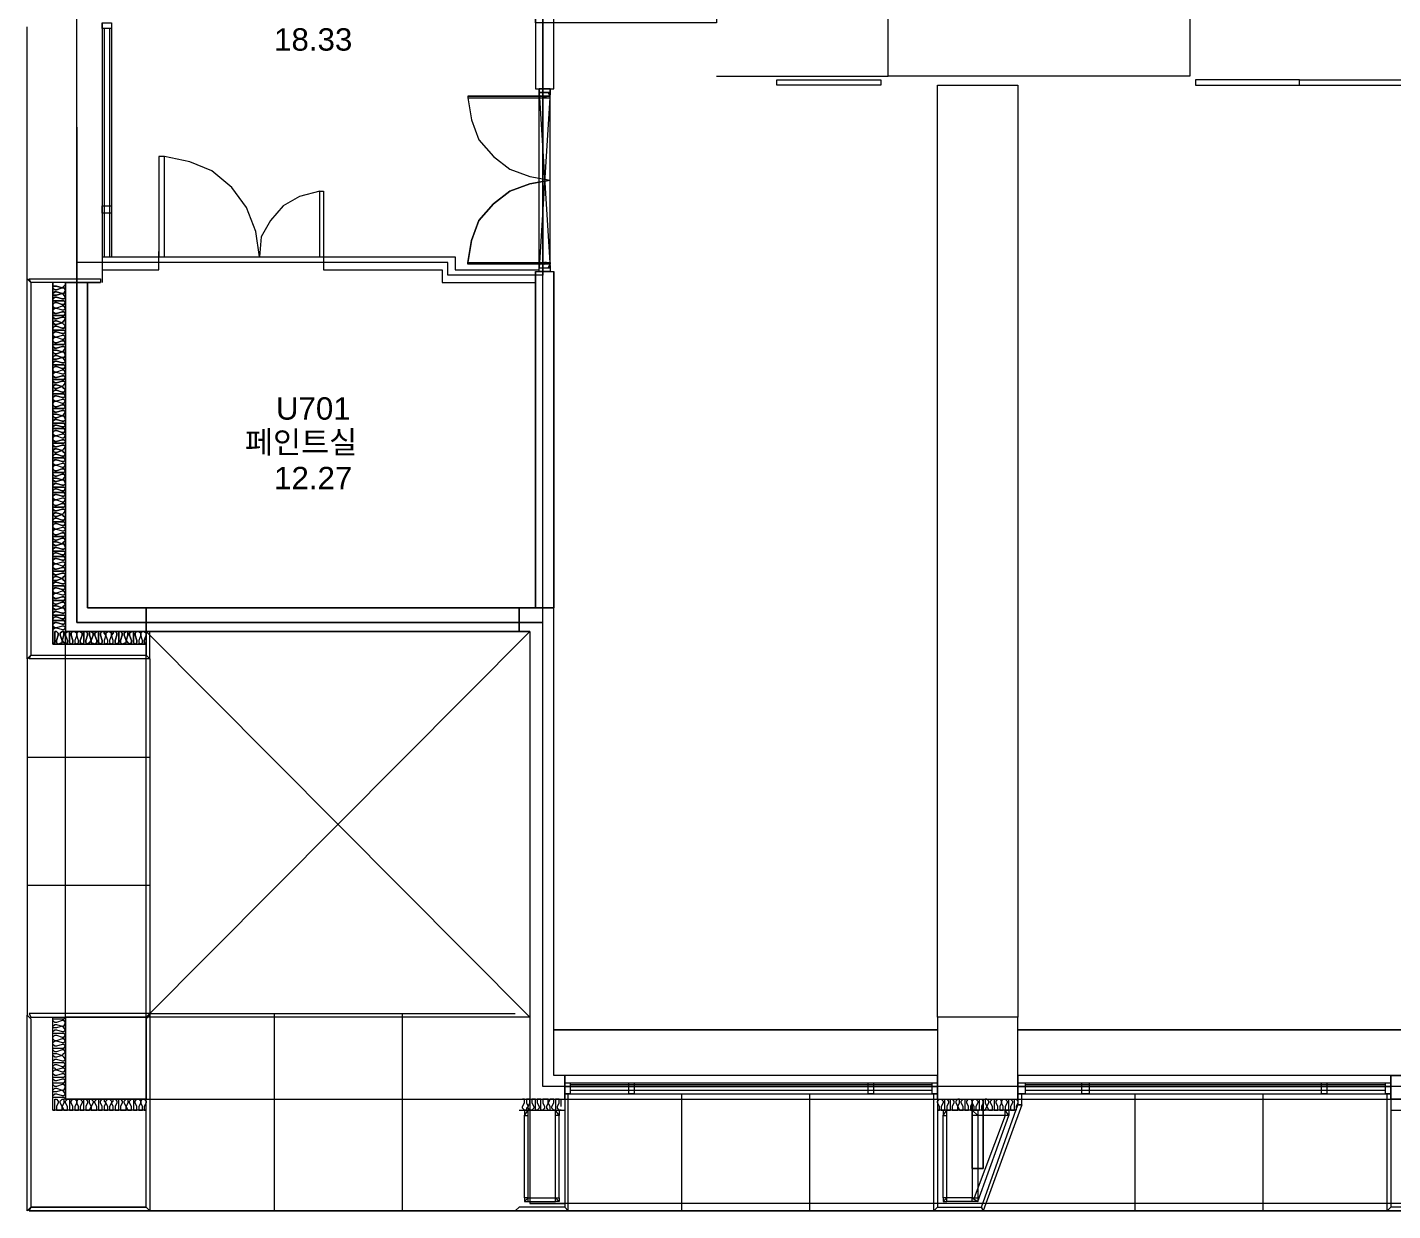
# Model space of a CAD drawing. Header units: millimetres. Extents: x -4033 to 126988, y -1911 to 106718.
# Drawn here: x 18508 to 30248, y 19410 to 29589 of the extents above; entities that cross this region are included whole.
import ezdxf

# ---------------------------------------------------------------- set-up
doc = ezdxf.new("R2010")
doc.units = ezdxf.units.MM
doc.layers.add('PDF_문자', color=7, linetype='Continuous')
doc.layers.add('PDF_형상', color=7, linetype='Continuous')
doc.styles.add('PDF 맑은고딕Semilight', font='arial.ttf')

msp = doc.modelspace()

# ---------------------------------------------------------------- linework, layer by layer
at = {"layer": 'PDF_형상', "lineweight": 5}
for points in [[(41689, 20479), (37933, 20479), (34177, 20479), (30436, 20479), (26680, 20479), (22940, 20479), (22940, 24471), (18933, 24471), (18933, 32124), (18933, 38976), (22940, 38976), (64445, 38976)], [(23034, 32030), (23034, 29767), (24229, 29767), (24229, 30223), (24433, 30223), (24433, 29626), (22877, 29626), (22877, 32030), (22877, 29060), (23034, 29060), (23034, 29908)], [(18508, 27425), (18508, 29594)], [(19153, 29626), (19153, 27614), (19153, 27394)], [(19231, 29626), (19231, 27614)], [(19168, 29578), (19168, 27614)], [(19215, 29578), (19215, 27614)], [(24433, 29170), (25910, 29170)], [(29446, 29138), (31945, 29138)], [(22296, 28997), (22296, 28981), (23003, 28981), (23003, 28997), (22296, 28997), (23003, 28997), (22987, 29028), (22956, 29028)], [(29446, 29091), (31945, 29091)], [(22296, 28981), (22327, 28793), (22390, 28620), (22516, 28478), (22657, 28368), (22830, 28305), (23003, 28274), (22830, 28243), (22657, 28180), (22516, 28070), (22390, 27928), (22327, 27755), (22296, 27567), (23003, 27567), (23003, 27551), (22296, 27551), (22296, 27567), (22327, 27755), (22390, 27928), (22516, 28070), (22657, 28180), (22830, 28243), (23003, 28274)], [(18933, 28730), (18933, 27394)], [(21023, 28180), (20850, 28133), (20708, 28054), (20598, 27928), (20520, 27787), (20504, 27614), (20473, 27834), (20394, 28038), (20268, 28211), (20096, 28353), (19907, 28431), (19687, 28478)], [(21023, 27614), (21023, 28180), (21054, 28180), (21054, 27614)], [(109345, 24581), (109345, 27818), (109549, 27818), (109549, 24392), (109549, 21076), (108842, 21076), (108842, 20369), (105542, 20369), (105542, 19473), (105243, 19473), (22830, 19473), (22846, 19473)], [(19153, 27504), (19640, 27504), (19640, 27661)], [(19153, 27614), (22186, 27614), (22186, 27504), (22909, 27504)], [(19687, 27614), (21023, 27614), (21054, 27614), (21054, 27567), (19640, 27567), (19640, 27614)], [(21054, 27661), (21054, 27504), (22076, 27504), (22076, 27394), (22877, 27394)], [(21149, 27504), (21840, 27504)], [(22186, 27504), (22877, 27504)], [(22830, 24392), (22736, 24392), (22736, 24597), (23034, 24597), (23034, 27488), (23034, 24597), (22736, 24597), (22736, 24392), (22830, 24392), (22830, 20369), (23129, 20369), (26335, 20369), (26335, 20573), (23129, 20573), (23129, 20369), (23129, 20573), (23034, 20573), (23034, 24597)], [(22877, 27488), (23034, 27488)], [(22956, 27520), (22987, 27520), (23003, 27551)], [(18838, 20369), (18823, 20385), (18807, 20385), (18760, 20385), (18744, 20385), (18728, 20385), (18728, 20401), (18744, 20416), (18760, 20416), (18807, 20401), (18823, 20401), (18838, 20416), (18823, 20432), (18807, 20448), (18760, 20432), (18744, 20432), (18728, 20432), (18728, 20448), (18744, 20463), (18760, 20463), (18807, 20448), (18823, 20448), (18838, 20479), (18823, 20495), (18807, 20495), (18760, 20479), (18744, 20479), (18728, 20495), (18728, 20511), (18744, 20511), (18760, 20511), (18807, 20511), (18823, 20511), (18838, 20526), (18823, 20542), (18807, 20542), (18760, 20526), (18744, 20526), (18728, 20542), (18728, 20558), (18744, 20558), (18760, 20558), (18807, 20558), (18823, 20558), (18838, 20573), (18823, 20589), (18807, 20589), (18760, 20573), (18744, 20573), (18728, 20589), (18728, 20605), (18744, 20621), (18760, 20621), (18744, 20636), (18728, 20636), (18728, 20652), (18744, 20668), (18760, 20668), (18807, 20652), (18823, 20652), (18838, 20668), (18823, 20683), (18807, 20683), (18760, 20683), (18744, 20683), (18728, 20683), (18728, 20699), (18744, 20715), (18760, 20715), (18807, 20699), (18823, 20699), (18838, 20715), (18823, 20731), (18807, 20746), (18760, 20731), (18744, 20731), (18728, 20746), (18728, 20762), (18744, 20762), (18760, 20762), (18807, 20746), (18823, 20762), (18838, 20778), (18823, 20793), (18807, 20793), (18760, 20778), (18744, 20778), (18728, 20793), (18728, 20809), (18744, 20809), (18760, 20809), (18807, 20809), (18823, 20809), (18838, 20825), (18823, 20841), (18807, 20841), (18760, 20825), (18744, 20825), (18728, 20841), (18728, 20856), (18744, 20872), (18760, 20872), (18744, 20872), (18728, 20888), (18728, 20903), (18744, 20919), (18760, 20919), (18807, 20903), (18823, 20903), (18838, 20919), (18823, 20935), (18807, 20935), (18760, 20935), (18744, 20935), (18728, 20935), (18728, 20951), (18744, 20966), (18760, 20966), (18807, 20951), (18823, 20951), (18838, 20966), (18823, 20982), (18807, 20998), (18760, 20982), (18744, 20982), (18728, 20982), (18728, 20998), (18744, 21013), (18760, 21013), (18807, 20998), (18823, 20998), (18838, 21029), (18823, 21045), (18807, 21045), (18760, 21029), (18744, 21029), (18728, 21045), (18728, 21061), (18744, 21061), (18760, 21061), (18807, 21061), (18823, 21061), (18838, 21076), (18838, 24392), (19530, 24392), (19530, 24597), (19027, 24597), (19027, 27394), (19137, 27394)], [(22830, 21076), (19530, 24392), (22830, 21076), (19530, 21076), (19530, 24392), (22736, 24392), (19530, 24392), (18838, 24392), (18838, 27394), (18838, 24392), (18838, 27394), (19027, 27394), (19027, 24597), (19530, 24597), (19530, 24392), (18838, 24392)], [(18838, 27394), (19027, 27394), (19027, 24597), (19530, 24597), (19530, 24392)], [(22877, 26137), (22877, 26797)], [(21149, 24597), (21840, 24597)], [(18508, 24157), (18508, 21092)], [(19561, 24157), (19561, 21092)], [(19561, 23308), (18508, 23308)], [(19561, 22208), (18508, 22208)], [(18728, 20275), (18744, 20275), (18744, 20306), (18744, 20338), (18744, 20353), (18744, 20369), (18760, 20369), (18775, 20353), (18775, 20338), (18760, 20306), (18760, 20275), (18775, 20275), (18807, 20275), (18807, 20306), (18791, 20338), (18791, 20353), (18807, 20369), (18823, 20369), (18823, 20353), (18823, 20338), (18807, 20306), (18823, 20275), (18838, 20275), (18854, 20275), (18854, 20306), (18838, 20338), (18838, 20353), (18854, 20369), (18870, 20369), (18870, 20353), (18870, 20338), (18870, 20306), (18870, 20275), (18885, 20275), (18901, 20275), (18901, 20306), (18885, 20338), (18885, 20353), (18901, 20369), (18917, 20369), (18933, 20353), (18933, 20338), (18933, 20353), (18948, 20369), (18964, 20369), (18980, 20353), (18980, 20338), (18964, 20306), (18964, 20275), (18980, 20275), (18995, 20275), (18995, 20306), (18995, 20338), (18995, 20353), (18995, 20369), (19011, 20369), (19027, 20353), (19027, 20338), (19011, 20306), (19011, 20275), (19027, 20275), (19043, 20275), (19058, 20306), (19043, 20338), (19043, 20353), (19043, 20369), (19058, 20369), (19074, 20353), (19074, 20338), (19058, 20306), (19058, 20275), (19090, 20275), (19105, 20275), (19105, 20306), (19090, 20338), (19090, 20353), (19105, 20369), (19121, 20369), (19121, 20353), (19121, 20338), (19121, 20306), (19121, 20275), (19137, 20275), (19153, 20275), (19153, 20306), (19137, 20338), (19137, 20353), (19153, 20369), (19168, 20369), (19168, 20353), (19184, 20338), (19184, 20353), (19200, 20369), (19215, 20369), (19231, 20353), (19231, 20338), (19247, 20353), (19247, 20369), (19263, 20369), (19278, 20353), (19278, 20338), (19263, 20306), (19263, 20275), (19278, 20275), (19294, 20275), (19294, 20306), (19294, 20338), (19294, 20353), (19294, 20369), (19310, 20369), (19325, 20353), (19325, 20338), (19310, 20306), (19310, 20275), (19325, 20275), (19357, 20275), (19357, 20306), (19341, 20338), (19341, 20353), (19357, 20369), (19373, 20369), (19373, 20353), (19373, 20338), (19357, 20306), (19373, 20275), (19388, 20275), (19404, 20275), (19404, 20306), (19388, 20338), (19388, 20353), (19404, 20369), (19420, 20369), (19420, 20353), (19420, 20338), (19420, 20306), (19420, 20275), (19436, 20275), (19451, 20275), (19451, 20306), (19436, 20338), (19436, 20353), (19451, 20369), (19467, 20369), (19483, 20353), (19483, 20338), (19483, 20353), (19498, 20369), (19514, 20369), (19530, 20353), (19530, 20338), (19514, 20306), (19514, 20275), (19530, 20275), (18728, 20275), (18728, 21076)], [(19561, 21108), (22704, 21108)], [(20630, 21108), (20630, 19410)], [(21730, 21108), (21730, 19410)], [(30342, 20966), (27026, 20966), (33831, 20966), (30546, 20966)], [(23129, 20511), (26335, 20511)], [(23129, 20479), (26335, 20479)], [(23176, 20495), (26288, 20495)], [(23176, 20448), (26288, 20448)], [(27026, 20511), (30232, 20511)], [(27026, 20479), (30232, 20479)], [(27089, 20495), (30185, 20495)], [(27089, 20448), (30185, 20448)], [(19530, 20369), (22830, 20369), (22830, 19473), (23129, 19473)], [(23097, 20275), (23082, 20275), (23066, 20291), (23066, 20306), (23082, 20338), (23082, 20369), (23066, 20369), (23050, 20369), (23050, 20338), (23050, 20306), (23050, 20291), (23050, 20275), (23034, 20275), (23019, 20291), (23019, 20306), (23034, 20338), (23034, 20369), (23019, 20369), (23003, 20369), (22987, 20338), (22987, 20369), (22956, 20369), (22940, 20369), (22940, 20338), (22956, 20306), (22956, 20291), (22940, 20275), (22924, 20275), (22924, 20291), (22924, 20306), (22924, 20338), (22924, 20369), (22909, 20369), (22893, 20369), (22893, 20338), (22909, 20306), (22909, 20291), (22893, 20275), (22877, 20275), (22877, 20291), (22877, 20306), (22877, 20338), (22877, 20369), (22862, 20369), (22846, 20369), (22846, 20338), (22862, 20306), (22862, 20291), (22846, 20275), (22830, 20275), (22814, 20291), (22814, 20306), (22830, 20338), (22830, 20369), (22814, 20369), (22799, 20369), (22799, 20338), (22814, 20306), (22799, 20291), (22799, 20275), (22783, 20275), (22767, 20291), (22767, 20306), (22783, 20338), (22783, 20369), (22767, 20369)], [(23097, 20306), (23097, 20338), (23097, 20369), (23113, 20369)], [(23129, 20416), (26335, 20416)], [(24134, 20416), (24134, 19410)], [(25235, 20416), (25235, 19410)], [(26932, 20228), (26680, 20228), (26633, 20275), (26649, 20275), (26649, 20306), (26633, 20338), (26633, 20353), (26649, 20369), (26665, 20369), (26680, 20353), (26680, 20338), (26665, 20306), (26665, 20275), (26680, 20275), (26696, 20275), (26696, 20306), (26696, 20338), (26696, 20353), (26696, 20369), (26712, 20369), (26728, 20353), (26728, 20338), (26712, 20306), (26712, 20275), (26728, 20275), (26743, 20275), (26759, 20306), (26775, 20275), (26790, 20275), (26806, 20275), (26806, 20306), (26790, 20338), (26790, 20353), (26806, 20369), (26822, 20369), (26822, 20353), (26822, 20338), (26822, 20306), (26822, 20275), (26838, 20275), (26853, 20275), (26853, 20306), (26838, 20338), (26838, 20353), (26853, 20369), (26869, 20369), (26885, 20353), (26885, 20338), (26869, 20306), (26869, 20275), (26885, 20275), (26900, 20275), (26900, 20306), (26885, 20338), (26885, 20353), (26900, 20369), (26916, 20369), (26932, 20353), (26932, 20338), (26916, 20306), (26916, 20275), (26932, 20275), (26948, 20275), (26948, 20306), (26948, 20338), (26948, 20353), (26948, 20369), (26963, 20369), (26979, 20353), (26979, 20338), (26963, 20306), (26963, 20275), (26979, 20275), (26995, 20275), (26995, 20306), (26995, 20338), (26995, 20353), (26995, 20369), (27010, 20369), (27026, 20353), (27026, 20338), (27010, 20306), (27010, 20275), (26335, 20275), (26350, 20275), (26350, 20306), (26335, 20338), (26335, 20353), (26350, 20369), (26366, 20369), (26382, 20353), (26382, 20338), (26366, 20306), (26366, 20275), (26382, 20275), (26398, 20275), (26398, 20306), (26398, 20338), (26398, 20353), (26398, 20369), (26413, 20369), (26429, 20353), (26429, 20338), (26413, 20306), (26413, 20275), (26429, 20275), (26445, 20275), (26445, 20306), (26445, 20338), (26445, 20353), (26445, 20369), (26460, 20369), (26476, 20353), (26476, 20338), (26460, 20306), (26460, 20275), (26476, 20275), (26508, 20275), (26508, 20306), (26523, 20275), (26539, 20275), (26555, 20275), (26555, 20306), (26539, 20338), (26539, 20353), (26555, 20369), (26570, 20369), (26570, 20353), (26570, 20338), (26570, 20306), (26570, 20275), (26586, 20275), (26602, 20275), (26602, 20306), (26586, 20338), (26586, 20353), (26602, 20369), (26618, 20369), (26633, 20353), (26633, 20338), (26618, 20306), (26618, 20275), (26633, 20275), (26633, 19520), (26413, 19520), (26413, 20228)], [(27026, 20416), (30232, 20416)], [(27058, 20322), (27058, 20416), (27026, 20416), (27026, 20322)], [(28032, 20416), (28032, 19410)], [(29132, 20416), (29132, 19410)], [(22736, 20275), (23129, 20275)], [(22783, 19520), (22783, 20228), (22814, 20275)], [(22783, 19489), (22814, 19520), (23050, 19520), (23050, 20228)], [(22814, 19520), (22814, 20228)], [(23082, 19520), (23082, 20228), (23050, 20275)], [(26382, 19520), (26382, 20228), (26413, 20275)], [(26633, 19520), (26680, 19489), (26948, 20228), (26916, 20275)], [(26916, 20228), (26649, 19520)], [(26932, 20275), (26680, 20275), (26680, 19520)], [(30232, 20275), (30641, 20275)], [(22814, 19489), (23050, 19489)], [(23082, 19489), (23050, 19520)], [(26382, 19489), (26413, 19520)], [(26633, 19489), (26413, 19489)]]:
    msp.add_lwpolyline(points, dxfattribs=at)
for points in [[(67070, 29704), (67070, 27331), (64037, 27331), (64037, 20479), (22940, 20479), (22940, 24471), (22940, 27017), (22940, 29704), (22940, 32124), (22940, 38976), (64445, 38976), (64445, 32517), (64445, 29704), (67038, 29704)], [(22940, 32124), (22940, 29704), (22940, 27457), (22123, 27457), (22123, 27567), (18933, 27567), (18933, 32124)], [(25910, 31370), (28503, 31370), (28503, 30474), (28063, 30474), (28063, 29861), (28503, 29861), (28503, 29170), (25910, 29170)], [(19231, 29626), (19231, 29578), (19153, 29578), (19153, 29626)], [(25848, 29091), (24952, 29091), (24952, 29138), (25848, 29138)], [(28551, 29091), (29446, 29091), (29446, 29138), (28551, 29138)], [(23003, 29060), (22909, 29060), (22909, 29028), (23003, 29028)], [(23003, 29060), (23003, 29028), (22909, 29028), (22909, 29060)], [(22909, 27520), (22909, 29028), (23003, 27520), (23003, 29028), (22909, 27520), (23003, 27520), (23003, 27488), (22909, 27488)], [(22972, 28981), (22956, 28981), (22956, 28997), (22956, 28981)], [(27026, 21076), (26335, 21076), (26335, 29091), (27026, 29091)], [(19640, 27614), (19687, 27614), (19687, 28478), (19640, 28478)], [(19153, 27991), (19153, 28054), (19231, 28054), (19231, 27991)], [(22940, 27457), (22123, 27457), (22123, 27567), (18933, 27567), (18933, 24471), (22940, 24471)], [(22877, 27488), (22877, 24597)], [(23003, 27520), (23003, 27488), (22909, 27488), (22909, 27520)], [(22972, 27567), (22956, 27567), (22956, 27551)], [(18508, 24157), (18508, 27425), (18540, 27394), (18540, 24188)], [(18508, 24157), (18508, 27425), (18540, 27394), (18540, 24188)], [(18540, 27394), (18524, 27425), (19137, 27425), (19137, 27394)], [(18744, 24361), (18744, 24314), (18744, 24298), (18728, 24282), (18744, 24298), (18744, 24314), (18744, 24361), (18744, 24377), (18744, 24392), (18760, 24392), (18775, 24377), (18775, 24361), (18760, 24314), (18760, 24298), (18775, 24282), (18807, 24298), (18807, 24314), (18791, 24361), (18791, 24377), (18807, 24392), (18823, 24392), (18823, 24377), (18823, 24361), (18807, 24314), (18823, 24298), (18838, 24282), (18854, 24298), (18854, 24314), (18838, 24361), (18838, 24377), (18854, 24392), (18870, 24392), (18870, 24377), (18870, 24361), (18870, 24314), (18870, 24298), (18885, 24282), (18901, 24298), (18901, 24314), (18885, 24361), (18885, 24377), (18901, 24392), (18917, 24392), (18933, 24377), (18933, 24361), (18933, 24377), (18948, 24392), (18964, 24392), (18980, 24377), (18980, 24361), (18964, 24314), (18964, 24298), (18980, 24282), (18995, 24298), (18995, 24314), (18995, 24361), (18995, 24377), (18995, 24392), (19011, 24392), (19027, 24377), (19027, 24361), (19011, 24314), (19011, 24298), (19027, 24282), (19043, 24298), (19058, 24314), (19043, 24361), (19043, 24377), (19043, 24392), (19058, 24392), (19074, 24377), (19074, 24361), (19058, 24314), (19058, 24298), (19090, 24282), (19105, 24298), (19105, 24314), (19090, 24361), (19090, 24377), (19105, 24392), (19121, 24392), (19121, 24377), (19121, 24361), (19121, 24314), (19121, 24298), (19137, 24282), (19153, 24298), (19153, 24314), (19137, 24361), (19137, 24377), (19153, 24392), (19168, 24392), (19168, 24377), (19184, 24361), (19184, 24377), (19200, 24392), (19215, 24392), (19231, 24377), (19231, 24361), (19247, 24377), (19247, 24392), (19263, 24392), (19278, 24377), (19278, 24361), (19263, 24314), (19263, 24298), (19278, 24282), (19294, 24298), (19294, 24314), (19294, 24361), (19294, 24377), (19294, 24392), (19310, 24392), (19325, 24377), (19325, 24361), (19310, 24314), (19310, 24298), (19325, 24282), (19357, 24298), (19357, 24314), (19341, 24361), (19341, 24377), (19357, 24392), (19373, 24392), (19373, 24377), (19373, 24361), (19357, 24314), (19373, 24298), (19388, 24282), (19404, 24298), (19404, 24314), (19388, 24361), (19388, 24377), (19404, 24392), (19420, 24392), (19420, 24377), (19420, 24361), (19420, 24314), (19420, 24298), (19436, 24282), (19451, 24298), (19451, 24314), (19436, 24361), (19436, 24377), (19451, 24392), (19467, 24392), (19483, 24377), (19483, 24361), (19483, 24377), (19498, 24392), (19514, 24392), (19530, 24377), (19530, 24361), (19514, 24314), (19514, 24298), (19530, 24282), (18728, 24282), (18728, 27394), (18728, 24282), (19530, 24282), (19514, 24298), (19514, 24314), (19530, 24361), (19530, 24377), (19514, 24392), (19498, 24392), (19483, 24377), (19483, 24361), (19483, 24377), (19467, 24392), (19451, 24392), (19436, 24377), (19436, 24361), (19451, 24314), (19451, 24298), (19436, 24282), (19420, 24298), (19420, 24314), (19420, 24361), (19420, 24377), (19420, 24392), (19404, 24392), (19388, 24377), (19388, 24361), (19404, 24314), (19404, 24298), (19388, 24282), (19373, 24298), (19357, 24314), (19373, 24361), (19373, 24377), (19373, 24392), (19357, 24392), (19341, 24377), (19341, 24361), (19357, 24314), (19357, 24298), (19325, 24282), (19310, 24298), (19310, 24314), (19325, 24361), (19325, 24377), (19310, 24392), (19294, 24392), (19294, 24377), (19294, 24361), (19294, 24314), (19294, 24298), (19278, 24282), (19263, 24298), (19263, 24314), (19278, 24361), (19278, 24377), (19263, 24392), (19247, 24392), (19247, 24377), (19231, 24361), (19231, 24377), (19215, 24392), (19200, 24392), (19184, 24377), (19184, 24361), (19168, 24377), (19168, 24392), (19153, 24392), (19137, 24377), (19137, 24361), (19153, 24314), (19153, 24298), (19137, 24282), (19121, 24298), (19121, 24314), (19121, 24361), (19121, 24377), (19121, 24392), (19105, 24392), (19090, 24377), (19090, 24361), (19105, 24314), (19105, 24298), (19090, 24282), (19058, 24298), (19058, 24314), (19074, 24361), (19074, 24377), (19058, 24392), (19043, 24392), (19043, 24377), (19043, 24361), (19058, 24314), (19043, 24298), (19027, 24282), (19011, 24298), (19011, 24314), (19027, 24361), (19027, 24377), (19011, 24392), (18995, 24392), (18995, 24377), (18995, 24361), (18995, 24314), (18995, 24298), (18980, 24282), (18964, 24298), (18964, 24314), (18980, 24361), (18980, 24377), (18964, 24392), (18948, 24392), (18933, 24377), (18933, 24361), (18933, 24377), (18917, 24392), (18901, 24392), (18885, 24377), (18885, 24361), (18901, 24314), (18901, 24298), (18885, 24282), (18870, 24298), (18870, 24314), (18870, 24361), (18870, 24377), (18870, 24392), (18854, 24392), (18838, 24377), (18838, 24361), (18854, 24314), (18854, 24298), (18838, 24282), (18823, 24298), (18807, 24314), (18823, 24361), (18823, 24377), (18823, 24392), (18807, 24392), (18791, 24377), (18791, 24361), (18807, 24314), (18807, 24298), (18775, 24282), (18760, 24298), (18760, 24314), (18775, 24361), (18775, 24377), (18760, 24392), (18744, 24392), (18744, 24377)], [(18838, 27378), (18823, 27363), (18807, 27347), (18760, 27363), (18744, 27363), (18728, 27363), (18728, 27347), (18744, 27331), (18760, 27331), (18807, 27347), (18823, 27347), (18838, 27331), (18823, 27300), (18807, 27300), (18760, 27315), (18744, 27315), (18728, 27300), (18728, 27284), (18744, 27284), (18760, 27284), (18807, 27300), (18823, 27284), (18838, 27268), (18823, 27253), (18807, 27253), (18760, 27268), (18744, 27268), (18728, 27253), (18728, 27237), (18744, 27237), (18760, 27237), (18807, 27237), (18823, 27237), (18838, 27221), (18823, 27205), (18807, 27205), (18760, 27221), (18744, 27221), (18728, 27205), (18728, 27190), (18744, 27174), (18760, 27174), (18744, 27174), (18728, 27158), (18728, 27143), (18744, 27127), (18760, 27127), (18807, 27143), (18823, 27143), (18838, 27127), (18823, 27111), (18807, 27111), (18760, 27111), (18744, 27111), (18728, 27111), (18728, 27095), (18744, 27080), (18760, 27080), (18807, 27095), (18823, 27095), (18838, 27080), (18823, 27064), (18807, 27048), (18760, 27064), (18744, 27064), (18728, 27048), (18744, 27033), (18760, 27033), (18807, 27048), (18823, 27033), (18838, 27017), (18823, 27001), (18807, 27001), (18760, 27017), (18744, 27017), (18728, 27001), (18728, 26985), (18744, 26985), (18760, 26985), (18807, 26985), (18823, 26985), (18838, 26970), (18823, 26954), (18807, 26954), (18760, 26970), (18744, 26970), (18728, 26954), (18728, 26938), (18744, 26923), (18760, 26923), (18744, 26923), (18728, 26907), (18728, 26891), (18744, 26875), (18760, 26875), (18807, 26891), (18823, 26891), (18838, 26875), (18823, 26860), (18807, 26860), (18760, 26860), (18744, 26860), (18728, 26860), (18728, 26844), (18744, 26828), (18760, 26828), (18807, 26844), (18823, 26844), (18838, 26828), (18823, 26813), (18807, 26797), (18760, 26813), (18744, 26813), (18728, 26813), (18728, 26797), (18744, 26781), (18760, 26781), (18807, 26797), (18823, 26797), (18838, 26765), (18823, 26750), (18807, 26750), (18760, 26765), (18744, 26765), (18728, 26750), (18728, 26734), (18744, 26734), (18760, 26734), (18807, 26750), (18823, 26734), (18838, 26718), (18823, 26702), (18807, 26702), (18760, 26718), (18744, 26718), (18728, 26702), (18728, 26687), (18744, 26687), (18760, 26687), (18807, 26687), (18823, 26687), (18838, 26671), (18823, 26655), (18807, 26655), (18760, 26671), (18744, 26671), (18728, 26655), (18728, 26640), (18744, 26624), (18760, 26624), (18744, 26624), (18728, 26608), (18728, 26592), (18744, 26577), (18760, 26577), (18807, 26592), (18823, 26592), (18838, 26577), (18823, 26561), (18807, 26561), (18760, 26561), (18744, 26561), (18728, 26561), (18728, 26545), (18744, 26530), (18760, 26530), (18807, 26545), (18823, 26545), (18838, 26530), (18823, 26514), (18807, 26498), (18760, 26514), (18744, 26514), (18728, 26498), (18744, 26482), (18760, 26482), (18807, 26498), (18823, 26482), (18838, 26467), (18823, 26451), (18807, 26451), (18760, 26467), (18744, 26467), (18728, 26451), (18728, 26435), (18744, 26435), (18760, 26435), (18807, 26435), (18823, 26435), (18838, 26420), (18823, 26404), (18807, 26404), (18760, 26420), (18744, 26420), (18728, 26404), (18728, 26388), (18744, 26372), (18760, 26372), (18744, 26372), (18728, 26357), (18728, 26341), (18744, 26325), (18760, 26325), (18807, 26341), (18823, 26341), (18838, 26325), (18823, 26310), (18807, 26310), (18760, 26310), (18744, 26310), (18728, 26310), (18728, 26294), (18744, 26278), (18760, 26278), (18807, 26294), (18823, 26294), (18838, 26278), (18823, 26262), (18807, 26247), (18760, 26262), (18744, 26262), (18728, 26262), (18728, 26247), (18744, 26231), (18760, 26231), (18807, 26247), (18823, 26247), (18838, 26215), (18823, 26200), (18807, 26200), (18760, 26215), (18744, 26215), (18728, 26200), (18728, 26184), (18744, 26184), (18760, 26184), (18807, 26184), (18823, 26184), (18838, 26168), (18823, 26152), (18807, 26152), (18760, 26168), (18744, 26168), (18728, 26152), (18728, 26137), (18744, 26137), (18760, 26137), (18807, 26137), (18823, 26137), (18838, 26121), (18823, 26105), (18807, 26105), (18760, 26121), (18744, 26121), (18728, 26105), (18728, 26090), (18744, 26074), (18760, 26074), (18744, 26074), (18728, 26058), (18728, 26042), (18744, 26027), (18760, 26027), (18807, 26042), (18823, 26042), (18838, 26027), (18823, 26011), (18807, 26011), (18760, 26011), (18744, 26011), (18728, 26011), (18728, 25995), (18744, 25980), (18760, 25980), (18807, 25995), (18823, 25995), (18838, 25980), (18823, 25964), (18807, 25948), (18760, 25964), (18744, 25964), (18728, 25948), (18744, 25932), (18760, 25932), (18807, 25948), (18823, 25932), (18838, 25917), (18823, 25901), (18807, 25901), (18760, 25917), (18744, 25917), (18728, 25901), (18728, 25885), (18744, 25885), (18760, 25885), (18807, 25885), (18823, 25885), (18838, 25870), (18823, 25854), (18807, 25854), (18760, 25870), (18744, 25870), (18728, 25854), (18728, 25838), (18744, 25822), (18760, 25822), (18744, 25822), (18728, 25807), (18728, 25791), (18744, 25775), (18760, 25775), (18807, 25791), (18823, 25791), (18838, 25775), (18823, 25760), (18807, 25760), (18760, 25760), (18744, 25760), (18728, 25760), (18728, 25744), (18744, 25728), (18760, 25728), (18807, 25744), (18823, 25744), (18838, 25728), (18823, 25712), (18807, 25697), (18760, 25712), (18744, 25712), (18728, 25712), (18728, 25697), (18744, 25681), (18760, 25681), (18807, 25697), (18823, 25697), (18838, 25665), (18823, 25650), (18807, 25650), (18760, 25665), (18744, 25665), (18728, 25650), (18728, 25634), (18744, 25634), (18760, 25634), (18807, 25634), (18823, 25634), (18838, 25618), (18823, 25602), (18807, 25602), (18760, 25618), (18744, 25618), (18728, 25602), (18728, 25587), (18744, 25587), (18760, 25587), (18807, 25587), (18823, 25587), (18838, 25571), (18823, 25555), (18807, 25555), (18760, 25571), (18744, 25571), (18728, 25555), (18728, 25540), (18744, 25524), (18760, 25524), (18744, 25524), (18728, 25508), (18728, 25492), (18744, 25477), (18760, 25477), (18807, 25492), (18823, 25492), (18838, 25477), (18823, 25461), (18807, 25461), (18760, 25461), (18744, 25461), (18728, 25461), (18728, 25445), (18744, 25430), (18760, 25430), (18807, 25445), (18823, 25445), (18838, 25430), (18823, 25414), (18807, 25398), (18760, 25414), (18744, 25414), (18728, 25398), (18744, 25382), (18760, 25382), (18807, 25398), (18823, 25382), (18838, 25367), (18823, 25351), (18807, 25351), (18760, 25367), (18744, 25367), (18728, 25351), (18728, 25335), (18744, 25335), (18760, 25335), (18807, 25335), (18823, 25335), (18838, 25320), (18823, 25304), (18807, 25304), (18760, 25320), (18744, 25320), (18728, 25304), (18728, 25288), (18744, 25272), (18760, 25272), (18744, 25272), (18728, 25257), (18728, 25241), (18744, 25225), (18760, 25225), (18807, 25241), (18823, 25241), (18838, 25225), (18823, 25210), (18807, 25210), (18760, 25210), (18744, 25210), (18728, 25210), (18728, 25194), (18744, 25178), (18760, 25178), (18807, 25194), (18823, 25194), (18838, 25178), (18823, 25162), (18807, 25147), (18760, 25162), (18744, 25162), (18728, 25162), (18728, 25147), (18744, 25131), (18760, 25131), (18807, 25147), (18823, 25147), (18838, 25115), (18823, 25100), (18807, 25100), (18760, 25115), (18744, 25115), (18728, 25100), (18728, 25084), (18744, 25084), (18760, 25084), (18807, 25084), (18823, 25084), (18838, 25068), (18823, 25052), (18807, 25052), (18760, 25068), (18744, 25068), (18728, 25052), (18728, 25037), (18744, 25037), (18760, 25037), (18807, 25037), (18823, 25037), (18838, 25021), (18823, 25005), (18807, 25005), (18760, 25021), (18744, 25021), (18728, 25005), (18728, 24989), (18744, 24974), (18760, 24974), (18744, 24974), (18728, 24958), (18728, 24942), (18744, 24927), (18760, 24927), (18807, 24942), (18823, 24942), (18838, 24927), (18823, 24911), (18807, 24911), (18760, 24911), (18744, 24911), (18728, 24911), (18728, 24895), (18744, 24879), (18760, 24879), (18807, 24895), (18823, 24895), (18838, 24879), (18823, 24864), (18807, 24848), (18760, 24864), (18744, 24864), (18728, 24848), (18728, 24832), (18744, 24832), (18760, 24832), (18807, 24848), (18823, 24832), (18838, 24817), (18823, 24801), (18807, 24801), (18760, 24817), (18744, 24817), (18728, 24801), (18728, 24785), (18744, 24785), (18760, 24785), (18807, 24785), (18823, 24785), (18838, 24769), (18823, 24754), (18807, 24754), (18760, 24769), (18744, 24769), (18728, 24754), (18728, 24738), (18744, 24722), (18760, 24722), (18744, 24722), (18728, 24707), (18728, 24691), (18744, 24675), (18760, 24675), (18807, 24691), (18823, 24691), (18838, 24675), (18823, 24659), (18807, 24659), (18760, 24659), (18744, 24659), (18728, 24659), (18728, 24644), (18744, 24628), (18760, 24628), (18807, 24644), (18823, 24644), (18838, 24628), (18823, 24612), (18807, 24597), (18760, 24612), (18744, 24612), (18728, 24612), (18728, 24597), (18744, 24581), (18760, 24581), (18807, 24597), (18823, 24597), (18838, 24565), (18823, 24549), (18807, 24549), (18760, 24565), (18744, 24565), (18728, 24549), (18728, 24534), (18744, 24534), (18760, 24534), (18807, 24534), (18823, 24534), (18838, 24518), (18823, 24502), (18807, 24502), (18760, 24518), (18744, 24518), (18728, 24502), (18728, 24487), (18744, 24487), (18760, 24487), (18807, 24487), (18823, 24487), (18838, 24471), (18823, 24455), (18807, 24455), (18760, 24471), (18744, 24471), (18728, 24455), (18728, 24439), (18744, 24424), (18760, 24424), (18744, 24424), (18728, 24408), (18728, 24392), (18728, 24408), (18744, 24424), (18760, 24424), (18744, 24424), (18728, 24439), (18728, 24455), (18744, 24471), (18760, 24471), (18807, 24455), (18823, 24455), (18838, 24471), (18823, 24487), (18807, 24487), (18760, 24487), (18744, 24487), (18728, 24487), (18728, 24502), (18744, 24518), (18760, 24518), (18807, 24502), (18823, 24502), (18838, 24518), (18823, 24534), (18807, 24534), (18760, 24534), (18744, 24534), (18728, 24534), (18728, 24549), (18744, 24565), (18760, 24565), (18807, 24549), (18823, 24549), (18838, 24565), (18823, 24597), (18807, 24597), (18760, 24581), (18744, 24581), (18728, 24597), (18728, 24612), (18744, 24612), (18760, 24612), (18807, 24597), (18823, 24612), (18838, 24628), (18823, 24644), (18807, 24644), (18760, 24628), (18744, 24628), (18728, 24644), (18728, 24659), (18744, 24659), (18760, 24659), (18807, 24659), (18823, 24659), (18838, 24675), (18823, 24691), (18807, 24691), (18760, 24675), (18744, 24675), (18728, 24691), (18728, 24707), (18744, 24722), (18760, 24722), (18744, 24722), (18728, 24738), (18728, 24754), (18744, 24769), (18760, 24769), (18807, 24754), (18823, 24754), (18838, 24769), (18823, 24785), (18807, 24785), (18760, 24785), (18744, 24785), (18728, 24785), (18728, 24801), (18744, 24817), (18760, 24817), (18807, 24801), (18823, 24801), (18838, 24817), (18823, 24832), (18807, 24848), (18760, 24832), (18744, 24832), (18728, 24832), (18728, 24848), (18744, 24864), (18760, 24864), (18807, 24848), (18823, 24864), (18838, 24879), (18823, 24895), (18807, 24895), (18760, 24879), (18744, 24879), (18728, 24895), (18728, 24911), (18744, 24911), (18760, 24911), (18807, 24911), (18823, 24911), (18838, 24927), (18823, 24942), (18807, 24942), (18760, 24927), (18744, 24927), (18728, 24942), (18728, 24958), (18744, 24974), (18760, 24974), (18744, 24974), (18728, 24989), (18728, 25005), (18744, 25021), (18760, 25021), (18807, 25005), (18823, 25005), (18838, 25021), (18823, 25037), (18807, 25037), (18760, 25037), (18744, 25037), (18728, 25037), (18728, 25052), (18744, 25068), (18760, 25068), (18807, 25052), (18823, 25052), (18838, 25068), (18823, 25084), (18807, 25084), (18760, 25084), (18744, 25084), (18728, 25084), (18728, 25100), (18744, 25115), (18760, 25115), (18807, 25100), (18823, 25100), (18838, 25115), (18823, 25147), (18807, 25147), (18760, 25131), (18744, 25131), (18728, 25147), (18728, 25162), (18744, 25162), (18760, 25162), (18807, 25147), (18823, 25162), (18838, 25178), (18823, 25194), (18807, 25194), (18760, 25178), (18744, 25178), (18728, 25194), (18728, 25210), (18744, 25210), (18760, 25210), (18807, 25210), (18823, 25210), (18838, 25225), (18823, 25241), (18807, 25241), (18760, 25225), (18744, 25225), (18728, 25241), (18728, 25257), (18744, 25272), (18760, 25272), (18744, 25272), (18728, 25288), (18728, 25304), (18744, 25320), (18760, 25320), (18807, 25304), (18823, 25304), (18838, 25320), (18823, 25335), (18807, 25335), (18760, 25335), (18744, 25335), (18728, 25335), (18728, 25351), (18744, 25367), (18760, 25367), (18807, 25351), (18823, 25351), (18838, 25367), (18823, 25382), (18807, 25398), (18760, 25382), (18744, 25382), (18728, 25398), (18744, 25414), (18760, 25414), (18807, 25398), (18823, 25414), (18838, 25430), (18823, 25445), (18807, 25445), (18760, 25430), (18744, 25430), (18728, 25445), (18728, 25461), (18744, 25461), (18760, 25461), (18807, 25461), (18823, 25461), (18838, 25477), (18823, 25492), (18807, 25492), (18760, 25477), (18744, 25477), (18728, 25492), (18728, 25508), (18744, 25524), (18760, 25524), (18744, 25524), (18728, 25540), (18728, 25555), (18744, 25571), (18760, 25571), (18807, 25555), (18823, 25555), (18838, 25571), (18823, 25587), (18807, 25587), (18760, 25587), (18744, 25587), (18728, 25587), (18728, 25602), (18744, 25618), (18760, 25618), (18807, 25602), (18823, 25602), (18838, 25618), (18823, 25634), (18807, 25634), (18760, 25634), (18744, 25634), (18728, 25634), (18728, 25650), (18744, 25665), (18760, 25665), (18807, 25650), (18823, 25650), (18838, 25665), (18823, 25697), (18807, 25697), (18760, 25681), (18744, 25681), (18728, 25697), (18728, 25712), (18744, 25712), (18760, 25712), (18807, 25697), (18823, 25712), (18838, 25728), (18823, 25744), (18807, 25744), (18760, 25728), (18744, 25728), (18728, 25744), (18728, 25760), (18744, 25760), (18760, 25760), (18807, 25760), (18823, 25760), (18838, 25775), (18823, 25791), (18807, 25791), (18760, 25775), (18744, 25775), (18728, 25791), (18728, 25807), (18744, 25822), (18760, 25822), (18744, 25822), (18728, 25838), (18728, 25854), (18744, 25870), (18760, 25870), (18807, 25854), (18823, 25854), (18838, 25870), (18823, 25885), (18807, 25885), (18760, 25885), (18744, 25885), (18728, 25885), (18728, 25901), (18744, 25917), (18760, 25917), (18807, 25901), (18823, 25901), (18838, 25917), (18823, 25932), (18807, 25948), (18760, 25932), (18744, 25932), (18728, 25948), (18744, 25964), (18760, 25964), (18807, 25948), (18823, 25964), (18838, 25980), (18823, 25995), (18807, 25995), (18760, 25980), (18744, 25980), (18728, 25995), (18728, 26011), (18744, 26011), (18760, 26011), (18807, 26011), (18823, 26011), (18838, 26027), (18823, 26042), (18807, 26042), (18760, 26027), (18744, 26027), (18728, 26042), (18728, 26058), (18744, 26074), (18760, 26074), (18744, 26074), (18728, 26090), (18728, 26105), (18744, 26121), (18760, 26121), (18807, 26105), (18823, 26105), (18838, 26121), (18823, 26137), (18807, 26137), (18760, 26137), (18744, 26137), (18728, 26137), (18728, 26152), (18744, 26168), (18760, 26168), (18807, 26152), (18823, 26152), (18838, 26168), (18823, 26184), (18807, 26184), (18760, 26184), (18744, 26184), (18728, 26184), (18728, 26200), (18744, 26215), (18760, 26215), (18807, 26200), (18823, 26200), (18838, 26215), (18823, 26247), (18807, 26247), (18760, 26231), (18744, 26231), (18728, 26247), (18728, 26262), (18744, 26262), (18760, 26262), (18807, 26247), (18823, 26262), (18838, 26278), (18823, 26294), (18807, 26294), (18760, 26278), (18744, 26278), (18728, 26294), (18728, 26310), (18744, 26310), (18760, 26310), (18807, 26310), (18823, 26310), (18838, 26325), (18823, 26341), (18807, 26341), (18760, 26325), (18744, 26325), (18728, 26341), (18728, 26357), (18744, 26372), (18760, 26372), (18744, 26372), (18728, 26388), (18728, 26404), (18744, 26420), (18760, 26420), (18807, 26404), (18823, 26404), (18838, 26420), (18823, 26435), (18807, 26435), (18760, 26435), (18744, 26435), (18728, 26435), (18728, 26451), (18744, 26467), (18760, 26467), (18807, 26451), (18823, 26451), (18838, 26467), (18823, 26482), (18807, 26498), (18760, 26482), (18744, 26482), (18728, 26498), (18744, 26514), (18760, 26514), (18807, 26498), (18823, 26514), (18838, 26530), (18823, 26545), (18807, 26545), (18760, 26530), (18744, 26530), (18728, 26545), (18728, 26561), (18744, 26561), (18760, 26561), (18807, 26561), (18823, 26561), (18838, 26577), (18823, 26592), (18807, 26592), (18760, 26577), (18744, 26577), (18728, 26592), (18728, 26608), (18744, 26624), (18760, 26624), (18744, 26624), (18728, 26640), (18728, 26655), (18744, 26671), (18760, 26671), (18807, 26655), (18823, 26655), (18838, 26671), (18823, 26687), (18807, 26687), (18760, 26687), (18744, 26687), (18728, 26687), (18728, 26702), (18744, 26718), (18760, 26718), (18807, 26702), (18823, 26702), (18838, 26718), (18823, 26734), (18807, 26750), (18760, 26734), (18744, 26734), (18728, 26734), (18728, 26750), (18744, 26765), (18760, 26765), (18807, 26750), (18823, 26750), (18838, 26765), (18823, 26797), (18807, 26797), (18760, 26781), (18744, 26781), (18728, 26797), (18728, 26813), (18744, 26813), (18760, 26813), (18807, 26797), (18823, 26813), (18838, 26828), (18823, 26844), (18807, 26844), (18760, 26828), (18744, 26828), (18728, 26844), (18728, 26860), (18744, 26860), (18760, 26860), (18807, 26860), (18823, 26860), (18838, 26875), (18823, 26891), (18807, 26891), (18760, 26875), (18744, 26875), (18728, 26891), (18728, 26907), (18744, 26923), (18760, 26923), (18744, 26923), (18728, 26938), (18728, 26954), (18744, 26970), (18760, 26970), (18807, 26954), (18823, 26954), (18838, 26970), (18823, 26985), (18807, 26985), (18760, 26985), (18744, 26985), (18728, 26985), (18728, 27001), (18744, 27017), (18760, 27017), (18807, 27001), (18823, 27001), (18838, 27017), (18823, 27033), (18807, 27048), (18760, 27033), (18744, 27033), (18728, 27048), (18744, 27064), (18760, 27064), (18807, 27048), (18823, 27064), (18838, 27080), (18823, 27095), (18807, 27095), (18760, 27080), (18744, 27080), (18728, 27095), (18728, 27111), (18744, 27111), (18760, 27111), (18807, 27111), (18823, 27111), (18838, 27127), (18823, 27143), (18807, 27143), (18760, 27127), (18744, 27127), (18728, 27143), (18728, 27158), (18744, 27174), (18760, 27174), (18744, 27174), (18728, 27190), (18728, 27205), (18744, 27221), (18760, 27221), (18807, 27205), (18823, 27205), (18838, 27221), (18823, 27237), (18807, 27237), (18760, 27237), (18744, 27237), (18728, 27237), (18728, 27253), (18744, 27268), (18760, 27268), (18807, 27253), (18823, 27253), (18838, 27268), (18823, 27284), (18807, 27300), (18760, 27284), (18744, 27284), (18728, 27284), (18728, 27300), (18744, 27315), (18760, 27315), (18807, 27300), (18823, 27300), (18838, 27331), (18823, 27347), (18807, 27347), (18760, 27331), (18744, 27331), (18728, 27347), (18728, 27363), (18744, 27363), (18760, 27363), (18807, 27347), (18823, 27363)], [(18838, 24392), (18838, 27394), (19027, 27394), (19027, 24597), (19530, 24597), (19530, 24392)], [(18760, 27174), (18807, 27158), (18823, 27158), (18838, 27174), (18823, 27190), (18807, 27190)], [(18760, 27174), (18807, 27158), (18823, 27158), (18838, 27174), (18823, 27190), (18807, 27190)], [(18760, 26923), (18807, 26907), (18823, 26907), (18838, 26923), (18823, 26938), (18807, 26938)], [(18760, 26923), (18807, 26907), (18823, 26907), (18838, 26923), (18823, 26938), (18807, 26938)], [(18760, 26624), (18807, 26608), (18823, 26608), (18838, 26624), (18823, 26640), (18807, 26640)], [(18760, 26624), (18807, 26608), (18823, 26608), (18838, 26624), (18823, 26640), (18807, 26640)], [(18760, 26372), (18807, 26357), (18823, 26357), (18838, 26372), (18823, 26388), (18807, 26388)], [(18760, 26372), (18807, 26357), (18823, 26357), (18838, 26372), (18823, 26388), (18807, 26388)], [(18760, 26074), (18807, 26058), (18823, 26058), (18838, 26074), (18823, 26090), (18807, 26090)], [(18760, 26074), (18807, 26058), (18823, 26058), (18838, 26074), (18823, 26090), (18807, 26090)], [(18760, 25822), (18807, 25807), (18823, 25807), (18838, 25822), (18823, 25838), (18807, 25838)], [(18760, 25822), (18807, 25807), (18823, 25807), (18838, 25822), (18823, 25838), (18807, 25838)], [(18760, 25524), (18807, 25508), (18823, 25508), (18838, 25524), (18823, 25540), (18807, 25540)], [(18760, 25524), (18807, 25508), (18823, 25508), (18838, 25524), (18823, 25540), (18807, 25540)], [(18760, 25272), (18807, 25257), (18823, 25257), (18838, 25272), (18823, 25288), (18807, 25288)], [(18760, 25272), (18807, 25257), (18823, 25257), (18838, 25272), (18823, 25288), (18807, 25288)], [(18760, 24974), (18807, 24958), (18823, 24958), (18838, 24974), (18823, 24989), (18807, 24989)], [(18760, 24974), (18807, 24958), (18823, 24958), (18838, 24974), (18823, 24989), (18807, 24989)], [(18760, 24722), (18807, 24707), (18823, 24707), (18838, 24722), (18823, 24738), (18807, 24738)], [(18760, 24722), (18807, 24707), (18823, 24707), (18838, 24722), (18823, 24738), (18807, 24738)], [(19530, 24597), (22736, 24597)], [(18760, 24424), (18807, 24408), (18823, 24408), (18838, 24424), (18823, 24439), (18807, 24439)], [(18760, 24424), (18807, 24408), (18823, 24408), (18838, 24424), (18823, 24439), (18807, 24439)], [(19530, 24188), (19561, 24157), (19561, 24392), (19530, 24392), (19530, 24188), (19561, 24157), (18524, 24157), (18540, 24188)], [(18933, 24361), (18917, 24314), (18917, 24298), (18933, 24282), (18948, 24298), (18948, 24314)], [(18933, 24361), (18917, 24314), (18917, 24298), (18933, 24282), (18948, 24298), (18948, 24314)], [(19184, 24361), (19168, 24314), (19168, 24298), (19184, 24282), (19200, 24298), (19200, 24314)], [(19184, 24361), (19168, 24314), (19168, 24298), (19184, 24282), (19200, 24298), (19200, 24314)], [(19231, 24361), (19215, 24314), (19215, 24298), (19231, 24282), (19247, 24298), (19247, 24314)], [(19231, 24361), (19215, 24314), (19215, 24298), (19231, 24282), (19247, 24298), (19247, 24314)], [(19483, 24361), (19467, 24314), (19467, 24298), (19483, 24282), (19498, 24298), (19498, 24314)], [(19483, 24361), (19467, 24314), (19467, 24298), (19483, 24282), (19498, 24298), (19498, 24314)], [(22830, 24392), (19530, 21076)], [(19530, 24188), (19561, 24157), (19561, 24392), (19530, 24392)], [(19530, 24188), (19561, 24157), (18524, 24157), (18540, 24188)], [(18508, 21092), (18540, 21061), (18540, 19442), (18508, 19410)], [(19530, 21076), (19561, 21108), (18524, 21108), (18540, 21076)], [(18838, 20369), (18838, 21076), (19530, 21076), (19530, 20369)], [(19530, 20369), (19530, 21076), (18838, 21076), (18838, 20369)], [(19530, 21061), (19561, 21092), (19561, 19410), (19530, 19442)], [(27026, 20369), (27026, 21076), (26335, 21076), (26335, 20369)], [(27026, 21076), (26335, 21076), (26335, 20369), (27026, 20369)], [(27026, 20369), (27026, 21076), (26335, 21076), (26335, 20369)], [(26335, 20966), (23034, 20966)], [(18760, 20872), (18807, 20856), (18823, 20856), (18838, 20872), (18823, 20888), (18807, 20888)], [(18760, 20621), (18807, 20605), (18823, 20605), (18838, 20621), (18823, 20636), (18807, 20636)], [(27026, 20573), (27026, 20369), (30232, 20369), (30641, 20369), (30641, 20573), (30232, 20573), (30232, 20369), (30232, 20573)], [(30232, 20369), (30232, 20573), (30641, 20573), (30641, 20369)], [(23129, 20511), (23176, 20511), (23176, 20416), (23129, 20416)], [(23679, 20511), (23726, 20511), (23726, 20416), (23679, 20416)], [(25737, 20511), (25785, 20511), (25785, 20416), (25737, 20416)], [(26288, 20511), (26335, 20511), (26335, 20416), (26288, 20416)], [(27026, 20511), (27089, 20511), (27089, 20416), (27026, 20416)], [(27576, 20511), (27639, 20511), (27639, 20416), (27576, 20416)], [(29635, 20511), (29682, 20511), (29682, 20416), (29635, 20416)], [(30185, 20511), (30232, 20511), (30232, 20416), (30185, 20416)], [(18933, 20338), (18917, 20306), (18917, 20275), (18933, 20275), (18948, 20275), (18948, 20306)], [(19184, 20338), (19168, 20306), (19168, 20275), (19184, 20275), (19200, 20275), (19200, 20306)], [(19231, 20338), (19215, 20306), (19215, 20275), (19231, 20275), (19247, 20275), (19247, 20306)], [(19483, 20338), (19467, 20306), (19467, 20275), (19483, 20275), (19498, 20275), (19498, 20306)], [(22987, 20338), (22972, 20306), (22972, 20291), (22987, 20275), (23003, 20275), (23003, 20291), (23003, 20306)], [(23129, 19442), (23160, 19410), (23160, 20416), (23129, 20416)], [(26335, 20416), (26335, 19442), (26303, 19410), (26303, 20416)], [(26508, 20306), (26523, 20338), (26523, 20353), (26523, 20369), (26508, 20369), (26492, 20353), (26492, 20338)], [(26633, 19772), (26633, 20369), (26633, 19772), (26728, 19772), (26728, 20369), (26728, 19772), (26728, 20369), (26728, 19772), (26633, 19772), (26633, 20369)], [(27026, 20322), (27058, 20322), (26728, 19410), (26712, 19442), (27026, 20322), (27058, 20322)], [(26759, 20306), (26775, 20338), (26775, 20353), (26759, 20369), (26743, 20369), (26743, 20353), (26743, 20338)], [(30232, 19442), (30201, 19410), (30201, 20416), (30232, 20416)], [(22783, 20275), (22783, 20228), (22814, 20228), (22814, 20275)], [(23082, 20275), (23082, 20228), (23050, 20228), (23050, 20275)], [(26382, 20275), (26382, 20228), (26413, 20228), (26413, 20275)], [(26680, 20275), (26680, 20228), (26633, 20228), (26633, 20275)], [(26948, 20275), (26948, 20228), (26916, 20228), (26916, 20275)], [(22783, 19520), (22783, 19489), (22814, 19489), (22814, 19520)], [(23082, 19520), (23082, 19489), (23050, 19489), (23050, 19520)], [(26382, 19520), (26382, 19489), (26413, 19489), (26413, 19520)], [(26680, 19520), (26680, 19489), (26633, 19489), (26633, 19520)], [(19530, 19442), (19561, 19410), (18524, 19410), (18540, 19442)], [(18540, 19442), (18524, 19410), (19561, 19410), (19530, 19442)], [(108811, 19410), (19561, 19410)], [(22736, 19442), (22704, 19410), (23160, 19410), (23129, 19442)], [(26712, 19442), (26728, 19410), (26303, 19410), (26335, 19442)], [(30232, 19442), (30201, 19410), (30656, 19410), (30625, 19442)]]:
    msp.add_lwpolyline(points, close=True, dxfattribs=at)

# ---------------------------------------------------------------- texts
at = {"layer": 'PDF_문자', "char_height": 192.4, "attachment_point": 4, "style": 'PDF 맑은고딕Semilight'}
for s, insert in [('18.33', (20630, 29483)), ('U701', (20646, 26309)), ('페인트실', (20379, 26010)), ('12.27', (20630, 25712))]:
    msp.add_mtext(s, dxfattribs=dict(at, insert=insert))

doc.saveas('drawing.dxf')
